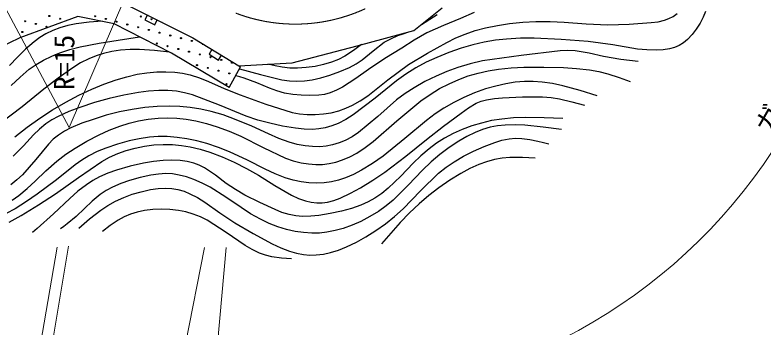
# Model space of a CAD drawing. Units: millimetres, scale not verified. Extents: x 40000 to 680000, y 20000 to 380000.
# Drawn here: x 256204 to 323638, y 239382 to 267524 of the extents above; entities that cross this region are included whole.
import ezdxf
from ezdxf.enums import TextEntityAlignment as Align

# ---------------------------------------------------------------- set-up
doc = ezdxf.new("R2010")
doc.units = ezdxf.units.MM
doc.header["$LTSCALE"] = 1000
doc.linetypes.add('CHAIN', pattern=[18.5, 12, -1.5, 3.5, -1.5])
for name, color, linetype, lineweight in [('M-BGD', 7, 'Continuous', 25), ('M-BMK', 2, 'CHAIN', 13), ('M-STR-HTXT', 7, 'Continuous', 13)]:
    doc.layers.add(name, color=color, linetype=linetype, lineweight=lineweight)
doc.styles.add('ＭＳ ゴシック', font='')
doc.styles.get('ＭＳ ゴシック').set_extended_font_data('MS Gothic')

msp = doc.modelspace()

# ---------------------------------------------------------------- linework, layer by layer
at = {"layer": 'M-BGD'}
for p, q in [((264926, 269131), (272245, 265463)), ((292168, 266133), (294727, 268159)), ((297607, 267731), (296380, 267216)), ((318438, 267833), (318240, 267327)), ((261858, 267393), (256645, 265463)), ((265140, 266737), (261858, 267393)), ((268138, 267521), (267914, 267074)), ((267914, 267074), (268808, 266626)), ((268808, 266626), (269032, 267073)), ((292843, 266668), (294261, 267569)), ((296380, 267216), (294843, 266588)), ((314172, 266908), (314758, 267042)), ((314758, 267042), (315160, 267190)), ((315160, 267190), (315546, 267398)), ((315546, 267398), (315884, 267653)), ((318240, 267327), (317958, 266777)), ((260245, 266374), (259605, 266131)), ((260982, 266584), (260245, 266374)), ((261719, 266733), (260982, 266584)), ((262890, 266874), (261719, 266733)), ((264056, 266954), (262890, 266874)), ((270314, 264073), (265140, 266737)), ((294843, 266588), (293327, 265904)), ((297691, 266112), (298630, 266365)), ((298630, 266365), (299702, 266587)), ((299702, 266587), (300795, 266752)), ((300795, 266752), (301980, 266876)), ((301980, 266876), (303166, 266939)), ((303166, 266939), (304443, 266933)), ((304443, 266933), (305720, 266866)), ((305720, 266866), (307693, 266718)), ((307693, 266718), (309662, 266630)), ((309662, 266630), (311581, 266700)), ((311581, 266700), (313567, 266833)), ((313567, 266833), (314172, 266908)), ((317958, 266777), (317614, 266243)), ((258984, 265830), (258440, 265500)), ((259605, 266131), (258984, 265830)), ((287041, 264740), (292168, 266133)), ((290732, 265658), (291206, 265834)), ((291206, 265834), (291694, 266004)), ((293327, 265904), (292186, 265249)), ((295934, 265450), (296781, 265804)), ((296781, 265804), (297691, 266112)), ((317240, 265759), (316815, 265309)), ((317614, 266243), (317240, 265759)), ((256645, 265463), (252243, 263378)), ((257924, 265115), (257168, 264438)), ((258440, 265500), (257924, 265115)), ((263786, 264979), (265503, 265249)), ((265503, 265249), (266461, 265402)), ((266461, 265402), (267426, 265560)), ((272245, 265463), (276531, 262837)), ((288481, 264300), (289483, 265064)), ((289483, 265064), (290087, 265385)), ((290087, 265385), (290732, 265658)), ((292186, 265249), (291063, 264536)), ((293380, 264077), (295121, 265045)), ((295121, 265045), (295934, 265450)), ((298508, 265081), (297465, 264840)), ((299512, 265249), (298508, 265081)), ((300516, 265355), (299512, 265249)), ((301764, 265420), (300516, 265355)), ((303006, 265425), (301764, 265420)), ((305451, 265310), (303006, 265425)), ((307873, 265136), (305451, 265310)), ((310108, 264823), (307873, 265136)), ((316462, 265015), (316079, 264773)), ((316815, 265309), (316462, 265015)), ((257168, 264438), (256440, 263704)), ((260262, 264122), (261163, 264415)), ((261163, 264415), (262091, 264653)), ((262091, 264653), (263786, 264979)), ((265706, 264343), (264939, 264231)), ((266579, 264406), (265706, 264343)), ((267442, 264408), (266579, 264406)), ((268788, 264319), (267442, 264408)), ((273961, 264411), (273700, 263985)), ((281206, 263209), (287041, 264740)), ((287452, 264851), (286712, 264304)), ((291063, 264536), (289553, 263595)), ((296436, 264540), (295319, 264148)), ((297465, 264840), (296436, 264540)), ((312323, 264451), (310108, 264823)), ((313174, 264364), (312323, 264451)), ((314030, 264337), (313174, 264364)), ((314631, 264371), (314030, 264337)), ((315210, 264463), (314631, 264371)), ((315661, 264591), (315210, 264463)), ((316079, 264773), (315661, 264591)), ((256440, 263704), (255711, 262967)), ((258789, 263459), (259514, 263818)), ((259514, 263818), (260262, 264122)), ((263512, 263847), (262860, 263577)), ((264187, 264060), (263512, 263847)), ((264939, 264231), (264187, 264060)), ((270127, 264169), (268788, 264319)), ((275527, 260984), (270314, 264073)), ((273700, 263985), (274553, 263462)), ((274553, 263462), (274814, 263889)), ((285943, 263808), (285357, 263512)), ((286712, 264304), (285943, 263808)), ((287510, 263482), (288481, 264300)), ((291673, 263059), (293380, 264077)), ((294223, 263699), (293269, 263253)), ((295319, 264148), (294223, 263699)), ((301824, 263869), (298336, 263378)), ((305338, 264302), (301824, 263869)), ((306022, 264326), (305338, 264302)), ((306693, 264290), (306022, 264326)), ((307979, 264068), (306693, 264290)), ((309255, 263787), (307979, 264068)), ((310824, 263522), (309255, 263787)), ((257498, 262621), (258127, 263065)), ((258127, 263065), (258789, 263459)), ((262124, 263198), (261415, 262764)), ((262860, 263577), (262124, 263198)), ((276386, 262925), (281206, 263209)), ((279648, 262928), (278997, 263079)), ((284013, 263052), (283263, 262891)), ((284744, 263270), (284013, 263052)), ((285357, 263512), (284744, 263270)), ((286363, 262799), (286953, 263115)), ((286953, 263115), (287510, 263482)), ((289553, 263595), (288079, 262607)), ((289826, 261672), (291673, 263059)), ((293269, 263253), (292337, 262751)), ((297232, 263113), (296134, 262787)), ((298336, 263378), (297232, 263113)), ((312388, 263318), (310824, 263522)), ((256667, 261917), (257498, 262621)), ((261415, 262764), (260089, 261817)), ((268101, 262310), (268991, 262390)), ((268991, 262390), (269797, 262406)), ((269797, 262406), (270610, 262362)), ((270610, 262362), (271314, 262267)), ((275527, 260984), (276531, 262837)), ((276441, 262671), (278336, 262147)), ((280303, 262805), (279648, 262928)), ((280985, 262733), (280303, 262805)), ((281664, 262722), (280985, 262733)), ((282465, 262776), (281664, 262722)), ((283263, 262891), (282465, 262776)), ((284597, 262101), (285495, 262423)), ((285495, 262423), (286363, 262799)), ((288079, 262607), (286923, 261793)), ((292337, 262751), (291451, 262194)), ((295141, 262433), (294163, 262019)), ((296134, 262787), (295141, 262433)), ((297946, 262287), (298865, 262498)), ((298865, 262498), (299792, 262649)), ((299792, 262649), (300934, 262767)), ((300934, 262767), (302083, 262825)), ((302083, 262825), (303869, 262829)), ((303869, 262829), (305659, 262772)), ((305659, 262772), (306831, 262701)), ((306831, 262701), (307992, 262570)), ((307992, 262570), (308834, 262417)), ((308834, 262417), (309662, 262206)), ((255876, 261167), (256667, 261917)), ((260089, 261817), (258795, 260820)), ((264223, 261288), (265334, 261685)), ((265334, 261685), (266276, 261958)), ((266276, 261958), (267232, 262173)), ((267232, 262173), (268101, 262310)), ((271314, 262267), (272004, 262112)), ((272004, 262112), (272828, 261846)), ((272828, 261846), (273643, 261518)), ((276484, 261931), (276102, 262045)), ((276865, 261814), (276484, 261931)), ((278011, 261399), (276865, 261814)), ((278336, 262147), (280269, 261676)), ((280269, 261676), (280940, 261583)), ((282299, 261585), (282983, 261679)), ((282983, 261679), (283791, 261859)), ((283791, 261859), (284597, 262101)), ((286923, 261793), (285716, 261018)), ((288003, 260226), (289826, 261672)), ((291451, 262194), (290600, 261588)), ((294163, 262019), (293159, 261519)), ((295331, 261324), (296208, 261714)), ((296208, 261714), (297062, 262027)), ((297062, 262027), (297946, 262287)), ((309662, 262206), (310669, 261881)), ((310669, 261881), (311668, 261518)), ((263135, 260837), (264223, 261288)), ((273643, 261518), (275064, 260887)), ((279141, 260925), (278011, 261399)), ((280940, 261583), (281613, 261550)), ((281613, 261550), (282299, 261585)), ((285716, 261018), (285176, 260731)), ((290600, 261588), (288663, 260027)), ((292184, 260967), (291371, 260437)), ((293159, 261519), (292184, 260967)), ((294480, 260880), (295331, 261324)), ((299538, 261117), (298625, 260850)), ((300454, 261322), (299538, 261117)), ((301299, 261452), (300454, 261322)), ((302138, 261521), (301299, 261452)), ((302928, 261527), (302138, 261521)), ((303714, 261472), (302928, 261527)), ((304662, 261334), (303714, 261472)), ((305591, 261138), (304662, 261334)), ((307145, 260717), (305591, 261138)), ((258795, 260820), (256840, 259254)), ((261953, 260279), (263135, 260837)), ((266007, 260294), (264695, 259986)), ((267327, 260543), (266007, 260294)), ((268248, 260661), (267327, 260543)), ((269174, 260720), (268248, 260661)), ((269973, 260710), (269174, 260720)), ((270758, 260640), (269973, 260710)), ((271493, 260511), (270758, 260640)), ((272209, 260326), (271493, 260511)), ((274639, 259388), (272209, 260326)), ((275064, 260887), (276503, 260312)), ((276503, 260312), (278827, 259492)), ((279823, 260670), (279141, 260925)), ((280510, 260477), (279823, 260670)), ((281252, 260351), (280510, 260477)), ((282010, 260285), (281252, 260351)), ((284107, 260364), (283584, 260287)), ((284605, 260497), (284107, 260364)), ((285176, 260731), (284605, 260497)), ((291371, 260437), (290593, 259857)), ((292796, 259792), (293622, 260361)), ((293622, 260361), (294480, 260880)), ((297627, 260491), (296653, 260078)), ((298625, 260850), (297627, 260491)), ((308682, 260239), (307145, 260717)), ((259602, 258966), (260797, 259667)), ((260797, 259667), (261953, 260279)), ((264695, 259986), (263362, 259617)), ((282799, 260256), (282010, 260285)), ((283584, 260287), (282799, 260256)), ((286630, 259385), (287328, 259777)), ((288663, 260027), (286683, 258509)), ((287328, 259777), (288003, 260226)), ((290593, 259857), (288909, 258372)), ((290613, 257964), (292796, 259792)), ((295754, 259633), (294878, 259132)), ((296653, 260078), (295754, 259633)), ((297775, 259556), (298237, 259749)), ((298237, 259749), (298721, 259885)), ((298721, 259885), (299421, 260002)), ((299421, 260002), (300141, 260060)), ((300141, 260060), (301963, 260134)), ((301963, 260134), (303755, 260146)), ((303755, 260146), (304531, 260082)), ((304531, 260082), (305304, 259957)), ((305304, 259957), (306414, 259697)), ((306414, 259697), (307531, 259386)), ((256840, 259254), (254847, 257734)), ((258437, 258213), (259602, 258966)), ((262051, 259192), (261071, 258816)), ((263362, 259617), (262051, 259192)), ((266771, 259003), (265638, 258778)), ((267906, 259168), (266771, 259003)), ((269019, 259262), (267906, 259168)), ((270124, 259295), (269019, 259262)), ((271074, 259268), (270124, 259295)), ((272007, 259182), (271074, 259268)), ((272960, 259026), (272007, 259182)), ((273904, 258811), (272960, 259026)), ((277034, 258400), (274639, 259388)), ((278827, 259492), (281181, 258725)), ((285387, 258885), (286020, 259107)), ((286020, 259107), (286630, 259385)), ((294878, 259132), (294070, 258600)), ((296431, 258677), (297087, 259142)), ((297087, 259142), (297775, 259556)), ((260100, 258378), (259520, 258063)), ((261071, 258816), (260100, 258378)), ((264437, 258474), (263245, 258111)), ((265638, 258778), (264437, 258474)), ((274959, 258503), (273904, 258811)), ((275999, 258135), (274959, 258503)), ((278092, 258048), (277034, 258400)), ((281181, 258725), (281857, 258606)), ((281857, 258606), (282553, 258546)), ((282553, 258546), (283275, 258542)), ((283275, 258542), (284009, 258599)), ((284009, 258599), (284705, 258713)), ((284705, 258713), (285387, 258885)), ((286683, 258509), (286027, 258104)), ((288909, 258372), (287177, 256926)), ((294070, 258600), (293287, 258014)), ((294836, 257501), (296431, 258677)), ((302183, 258285), (301135, 258243)), ((303894, 258261), (302183, 258285)), ((257297, 257405), (258437, 258213)), ((258975, 257699), (258412, 257229)), ((259520, 258063), (258975, 257699)), ((262231, 257756), (261230, 257341)), ((263245, 258111), (262231, 257756)), ((265647, 257498), (266488, 257764)), ((266488, 257764), (267355, 257975)), ((267355, 257975), (268224, 258128)), ((268224, 258128), (269100, 258220)), ((269100, 258220), (269942, 258249)), ((269942, 258249), (270783, 258217)), ((270783, 258217), (271649, 258126)), ((271649, 258126), (272505, 257975)), ((272505, 257975), (273476, 257737)), ((273476, 257737), (274439, 257439)), ((277553, 257488), (275999, 258135)), ((279170, 257754), (278092, 258048)), ((280328, 257502), (279170, 257754)), ((285329, 257745), (284760, 257516)), ((286027, 258104), (285329, 257745)), ((288491, 256109), (290613, 257964)), ((293287, 258014), (291360, 256379)), ((298258, 257780), (297383, 257518)), ((299175, 257992), (298258, 257780)), ((300089, 258141), (299175, 257992)), ((300391, 257599), (299708, 257527)), ((301135, 258243), (300089, 258141)), ((301282, 257621), (300391, 257599)), ((302166, 257581), (301282, 257621)), ((305598, 258177), (303894, 258261)), ((256189, 256546), (257297, 257405)), ((258412, 257229), (257887, 256712)), ((260662, 257047), (260123, 256699)), ((261230, 257341), (260662, 257047)), ((263785, 256715), (264704, 257134)), ((264704, 257134), (265647, 257498)), ((274439, 257439), (275507, 257041)), ((275507, 257041), (276565, 256582)), ((279065, 256793), (277553, 257488)), ((281496, 257309), (280328, 257502)), ((282269, 257226), (281496, 257309)), ((283031, 257204), (282269, 257226)), ((283607, 257244), (283031, 257204)), ((284165, 257342), (283607, 257244)), ((284760, 257516), (284165, 257342)), ((287177, 256926), (286592, 256546)), ((293293, 256288), (294836, 257501)), ((296518, 257195), (295713, 256833)), ((297383, 257518), (296518, 257195)), ((297677, 256933), (296932, 256573)), ((298348, 257194), (297677, 256933)), ((299026, 257393), (298348, 257194)), ((299708, 257527), (299026, 257393)), ((303831, 257411), (302166, 257581)), ((305469, 257182), (303831, 257411)), ((257887, 256712), (256985, 255737)), ((259658, 256319), (259223, 255885)), ((260123, 256699), (259658, 256319)), ((262693, 256142), (263785, 256715)), ((267413, 256355), (266504, 256159)), ((268320, 256490), (267413, 256355)), ((269125, 256550), (268320, 256490)), ((269938, 256549), (269125, 256550)), ((270820, 256488), (269938, 256549)), ((271695, 256367), (270820, 256488)), ((272599, 256180), (271695, 256367)), ((276565, 256582), (278568, 255572)), ((279989, 256396), (279065, 256793)), ((280935, 256055), (279989, 256396)), ((286592, 256546), (285969, 256215)), ((291360, 256379), (289398, 254794)), ((291435, 254796), (293293, 256288)), ((294928, 256412), (294210, 255961)), ((295713, 256833), (294928, 256412)), ((296932, 256573), (296212, 256158)), ((300096, 256219), (300758, 256349)), ((300758, 256349), (301315, 256399)), ((301315, 256399), (301884, 256389)), ((301884, 256389), (302612, 256301)), ((302612, 256301), (303351, 256150)), ((256985, 255737), (256035, 254799)), ((259223, 255885), (258078, 254479)), ((261631, 255516), (262693, 256142)), ((265448, 255867), (264396, 255513)), ((266504, 256159), (265448, 255867)), ((267041, 255518), (267880, 255689)), ((267880, 255689), (268728, 255800)), ((268728, 255800), (269559, 255847)), ((269559, 255847), (270399, 255835)), ((270399, 255835), (271206, 255764)), ((271206, 255764), (272005, 255633)), ((272005, 255633), (272889, 255420)), ((273487, 255934), (272599, 256180)), ((274537, 255581), (273487, 255934)), ((275554, 255176), (274537, 255581)), ((278568, 255572), (280583, 254622)), ((281651, 255856), (280935, 256055)), ((282372, 255717), (281651, 255856)), ((283030, 255650), (282372, 255717)), ((283676, 255643), (283030, 255650)), ((284264, 255695), (283676, 255643)), ((284832, 255805), (284264, 255695)), ((285414, 255983), (284832, 255805)), ((285969, 256215), (285414, 255983)), ((287764, 255565), (288491, 256109)), ((294210, 255961), (293528, 255460)), ((295345, 255575), (294510, 254941)), ((296212, 256158), (295345, 255575)), ((297549, 255248), (298488, 255667)), ((298488, 255667), (299449, 256031)), ((299449, 256031), (300096, 256219)), ((303351, 256150), (303835, 256030)), ((303835, 256030), (304318, 255903)), ((259986, 254347), (260791, 254956)), ((260791, 254956), (261631, 255516)), ((263625, 255199), (262874, 254828)), ((264396, 255513), (263625, 255199)), ((264734, 254692), (265464, 255017)), ((265464, 255017), (266238, 255294)), ((266238, 255294), (267041, 255518)), ((272889, 255420), (273756, 255149)), ((273756, 255149), (274876, 254720)), ((277178, 254418), (275554, 255176)), ((286377, 254734), (287009, 255075)), ((287009, 255075), (287764, 255565)), ((293528, 255460), (292796, 254830)), ((294510, 254941), (293709, 254266)), ((296648, 254789), (297549, 255248)), ((258078, 254479), (256896, 253121)), ((258988, 253464), (259986, 254347)), ((262237, 254442), (261630, 254004)), ((261925, 252879), (264039, 254318)), ((262874, 254828), (262237, 254442)), ((264039, 254318), (264734, 254692)), ((268680, 254312), (267786, 254156)), ((269578, 254406), (268680, 254312)), ((270344, 254429), (269578, 254406)), ((271110, 254392), (270344, 254429)), ((271722, 254307), (271110, 254392)), ((272314, 254164), (271722, 254307)), ((274876, 254720), (275975, 254235)), ((275975, 254235), (277073, 253685)), ((278773, 253608), (277178, 254418)), ((280583, 254622), (281281, 254382)), ((281281, 254382), (281999, 254198)), ((284540, 254125), (285142, 254260)), ((285142, 254260), (285731, 254453)), ((285731, 254453), (286377, 254734)), ((289398, 254794), (288434, 254134)), ((289548, 253359), (291435, 254796)), ((292796, 254830), (292096, 254148)), ((293709, 254266), (292943, 253542)), ((295066, 253795), (295783, 254282)), ((295783, 254282), (296648, 254789)), ((298721, 254290), (298025, 254036)), ((299419, 254482), (298721, 254290)), ((300110, 254604), (299419, 254482)), ((300801, 254665), (300110, 254604)), ((301950, 254675), (300801, 254665)), ((303110, 254623), (301950, 254675)), ((261630, 254004), (259940, 252663)), ((266576, 253877), (265361, 253533)), ((267786, 254156), (266576, 253877)), ((272807, 253985), (272314, 254164)), ((273275, 253752), (272807, 253985)), ((274271, 253073), (273275, 253752)), ((277073, 253685), (278154, 253076)), ((279661, 253195), (278773, 253608)), ((281999, 254198), (282660, 254089)), ((282660, 254089), (283335, 254039)), ((283335, 254039), (283936, 254052)), ((283936, 254052), (284540, 254125)), ((288434, 254134), (287429, 253520)), ((292096, 254148), (290983, 252996)), ((294387, 253262), (295066, 253795)), ((297208, 253665), (296411, 253237)), ((298025, 254036), (297208, 253665)), ((256896, 253121), (256382, 252648)), ((258039, 252545), (258988, 253464)), ((259853, 251395), (261925, 252879)), ((263839, 252942), (263224, 252607)), ((264585, 253264), (263839, 252942)), ((265361, 253533), (264585, 253264)), ((268457, 253084), (267488, 252866)), ((269132, 253180), (268457, 253084)), ((269806, 253215), (269132, 253180)), ((270409, 253183), (269806, 253215)), ((271009, 253091), (270409, 253183)), ((271679, 252923), (271009, 253091)), ((272335, 252695), (271679, 252923)), ((275243, 252336), (274271, 253073)), ((278154, 253076), (279635, 252144)), ((280563, 252841), (279661, 253195)), ((286726, 253148), (285991, 252828)), ((287429, 253520), (286726, 253148)), ((288471, 252634), (289548, 253359)), ((290983, 252996), (289838, 251896)), ((292943, 253542), (291645, 252167)), ((292775, 251674), (294387, 253262)), ((296411, 253237), (295398, 252616)), ((256382, 252648), (255819, 252213)), ((257317, 251870), (258039, 252545)), ((259940, 252663), (258216, 251371)), ((262639, 252220), (261878, 251624)), ((263224, 252607), (262639, 252220)), ((265743, 252315), (264991, 251989)), ((266518, 252585), (265743, 252315)), ((267488, 252866), (266518, 252585)), ((273086, 252364), (272335, 252695)), ((273802, 251983), (273086, 252364)), ((276079, 251781), (275243, 252336)), ((281272, 252625), (280563, 252841)), ((281999, 252466), (281272, 252625)), ((282701, 252376), (281999, 252466)), ((283398, 252348), (282701, 252376)), ((284074, 252380), (283398, 252348)), ((284732, 252470), (284074, 252380)), ((285375, 252621), (284732, 252470)), ((285991, 252828), (285375, 252621)), ((287347, 251950), (288471, 252634)), ((295398, 252616), (294418, 251945)), ((256562, 251247), (257317, 251870)), ((261878, 251624), (261148, 250975)), ((264424, 251682), (263882, 251320)), ((264991, 251989), (264424, 251682)), ((266767, 251351), (267584, 251589)), ((267584, 251589), (268423, 251770)), ((268423, 251770), (269110, 251865)), ((269110, 251865), (269795, 251899)), ((269795, 251899), (270349, 251870)), ((270349, 251870), (270900, 251782)), ((270900, 251782), (271446, 251624)), ((271446, 251624), (271974, 251408)), ((275222, 251086), (273802, 251983)), ((276934, 251286), (276079, 251781)), ((279635, 252144), (281147, 251265)), ((286450, 251455), (287347, 251950)), ((289838, 251896), (289262, 251427)), ((291645, 252167), (290306, 250836)), ((291207, 250046), (292775, 251674)), ((294418, 251945), (293503, 251248)), ((255952, 250822), (256562, 251247)), ((258216, 251371), (257242, 250690)), ((258326, 250402), (259853, 251395)), ((261148, 250975), (259686, 249595)), ((263882, 251320), (263166, 250720)), ((265282, 250735), (266005, 251068)), ((266005, 251068), (266767, 251351)), ((271974, 251408), (272652, 251050)), ((272652, 251050), (273311, 250634)), ((276587, 250154), (275222, 251086)), ((278279, 250605), (276934, 251286)), ((281147, 251265), (281756, 250985)), ((281756, 250985), (282388, 250762)), ((284952, 250800), (285522, 251012)), ((285522, 251012), (286450, 251455)), ((288650, 251006), (288037, 250671)), ((289262, 251427), (288650, 251006)), ((293503, 251248), (292630, 250506)), ((257242, 250690), (256226, 250053)), ((256757, 249453), (258326, 250402)), ((263166, 250720), (262474, 250063)), ((263936, 249912), (264589, 250347)), ((264589, 250347), (265282, 250735)), ((273311, 250634), (274665, 249677)), ((279648, 249979), (278279, 250605)), ((282388, 250762), (282895, 250640)), ((282895, 250640), (283415, 250577)), ((283415, 250577), (283896, 250582)), ((283896, 250582), (284373, 250648)), ((284373, 250648), (284952, 250800)), ((287384, 250384), (286530, 250085)), ((288037, 250671), (287384, 250384)), ((289659, 250305), (288967, 249814)), ((290306, 250836), (289659, 250305)), ((292630, 250506), (291764, 249683)), ((256226, 250053), (255426, 249619)), ((259686, 249595), (258202, 248277)), ((262474, 250063), (261710, 249352)), ((262925, 249127), (263936, 249912)), ((266611, 249556), (266056, 249320)), ((267229, 249746), (266611, 249556)), ((267867, 249880), (267229, 249746)), ((268621, 249971), (267867, 249880)), ((269384, 250002), (268621, 249971)), ((270168, 249978), (269384, 250002)), ((270942, 249893), (270168, 249978)), ((271622, 249761), (270942, 249893)), ((272282, 249573), (271622, 249761)), ((272927, 249318), (272282, 249573)), ((274665, 249677), (276029, 248786)), ((277450, 249598), (276587, 250154)), ((278338, 249097), (277450, 249598)), ((280275, 249722), (279648, 249979)), ((280919, 249523), (280275, 249722)), ((281523, 249412), (280919, 249523)), ((284623, 249608), (283591, 249434)), ((285645, 249841), (284623, 249608)), ((286530, 250085), (285645, 249841)), ((288967, 249814), (288187, 249339)), ((290423, 249343), (291207, 250046)), ((291764, 249683), (290939, 248816)), ((255687, 248842), (256757, 249453)), ((261710, 249352), (260905, 248685)), ((261953, 248296), (262925, 249127)), ((265517, 249025), (264794, 248543)), ((266056, 249320), (265517, 249025)), ((273540, 249013), (272927, 249318)), ((275247, 247910), (273540, 249013)), ((279116, 248732), (278338, 249097)), ((282128, 249361), (281523, 249412)), ((282862, 249367), (282128, 249361)), ((283591, 249434), (282862, 249367)), ((287372, 248913), (286599, 248569)), ((288187, 249339), (287372, 248913)), ((289599, 248685), (290423, 249343)), ((258202, 248277), (257999, 248102)), ((260616, 248457), (260318, 248225)), ((260905, 248685), (260616, 248457)), ((264794, 248543), (264083, 248012)), ((276029, 248786), (277675, 247827)), ((279912, 248425), (279116, 248732)), ((280681, 248186), (279912, 248425)), ((281466, 248006), (280681, 248186)), ((285796, 248279), (285071, 248077)), ((286599, 248569), (285796, 248279)), ((288741, 248076), (289599, 248685)), ((290939, 248816), (290089, 247858)), ((257999, 248102), (257789, 247920)), ((276946, 246740), (275247, 247910)), ((277675, 247827), (279394, 246895)), ((282212, 247896), (281466, 248006)), ((282955, 247848), (282212, 247896)), ((283648, 247860), (282955, 247848)), ((284325, 247932), (283648, 247860)), ((285071, 248077), (284325, 247932)), ((286977, 247029), (287838, 247510)), ((287838, 247510), (288741, 248076)), ((290089, 247858), (289248, 246875)), ((279394, 246895), (280164, 246535)), ((286093, 246604), (286977, 247029)), ((277591, 246364), (276946, 246740)), ((278249, 246049), (277591, 246364)), ((280164, 246535), (280949, 246234)), ((280949, 246234), (281582, 246050)), ((284639, 246095), (285367, 246318)), ((285367, 246318), (286093, 246604)), ((278798, 245850), (278249, 246049)), ((279354, 245711), (278798, 245850)), ((280241, 245588), (279354, 245711)), ((281144, 245524), (280241, 245588)), ((281582, 246050), (282221, 245927)), ((282221, 245927), (282788, 245876)), ((282788, 245876), (283366, 245885)), ((283366, 245885), (284003, 245959)), ((284003, 245959), (284639, 246095))]:
    msp.add_line(p, q, dxfattribs=at)
for centre in [(259302, 267431), (260271, 267183), (263425, 267409), (264394, 267161), (267548, 267387), (268517, 267139), (257117, 266957), (258086, 266710), (259055, 266462), (265363, 266914), (266332, 266666), (267301, 266418), (256869, 265989), (268269, 266171), (269238, 265923), (270207, 265675), (271176, 265428), (272145, 265180), (268991, 264954), (269959, 264706), (270928, 264459), (271897, 264211), (272866, 263963), (273835, 263716), (272618, 262995), (274804, 263468), (275773, 263220), (273587, 262747), (274556, 262499), (275525, 262252), (275277, 261283)]:
    msp.add_circle(centre, 49.8, dxfattribs=at)
for centre, start, end in [((269486, 266892), 209.87292, 276.88428), ((268022, 265202), 38.74887, 86.76318), ((273114, 264932), 150.45096, 326.56509), ((271650, 263242), 11.72064, 106.97748)]:
    msp.add_arc(centre, 49.8, start, end, dxfattribs=at)
at = {"layer": 'M-BMK'}
msp.add_arc((281474, 281697), 15000, 249.0174, 297.89632, dxfattribs=at)
at = {"layer": 'M-STR-HTXT'}
for p, q in [((267031, 271200), (261102, 257388)), ((261102, 257388), (254167, 270373)), ((260020, 246577), (257654, 232815)), ((261019, 246669), (258683, 232657)), ((273294, 246557), (270556, 232657)), ((275239, 246558), (273959, 232419))]:
    msp.add_line(p, q, dxfattribs=at)
msp.add_arc((283196, 282340), 49386, 272.50381, 328.60242, dxfattribs=at)

# ---------------------------------------------------------------- texts
at = {"layer": 'M-STR-HTXT', "style": 'ＭＳ ゴシック'}
for s, rotation, p in [('ガードレール', 60.3, (324825, 256312)), ('R=15', 90, (262111, 260748))]:
    msp.add_text(s, height=1833, rotation=rotation, dxfattribs=at).set_placement(p, align=Align.BOTTOM_LEFT)

doc.saveas('drawing.dxf')
